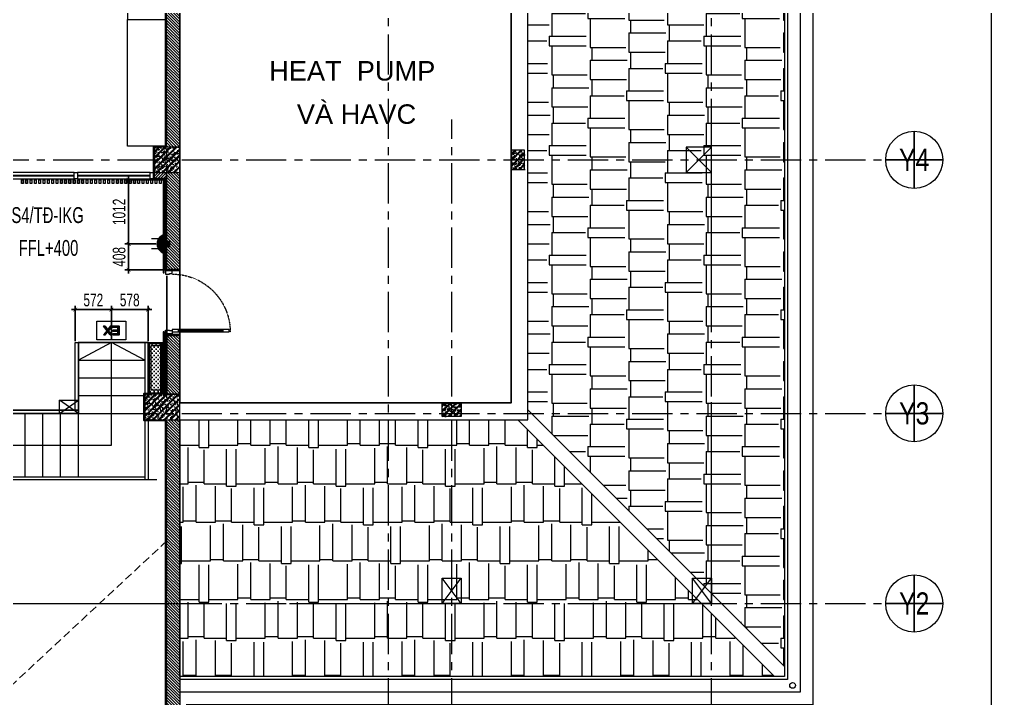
# Model space of a CAD drawing. Header units: millimetres. Extents: x -343543 to 400519, y -115663 to 104219.
# Drawn here: x -309489 to -294143, y -48500 to -37785 of the extents above; entities that cross this region are included whole.
import ezdxf
from ezdxf.enums import TextEntityAlignment as Align
from ezdxf.xclip import XClip

# ---------------------------------------------------------------- set-up
doc = ezdxf.new("R2010")
doc.units = ezdxf.units.MM
doc.header["$XCLIPFRAME"] = 0
for name, pattern in [('XREF MAT BANG TUONG XAY$0$01.Xref _MB T2-Mai$0$$0$HIDDEN', [9.525, 6.35, -3.175]), ('XREF MAT BANG TUONG XAY$0$01.Xref _MB T2-Mai$0$HIDDEN', [9.525, 6.35, -3.175]), ('XREF MAT BANG TUONG XAY$0$CENTER', [50.8, 31.75, -6.35, 6.35, -6.35])]:
    doc.linetypes.add(name, pattern=pattern)
doc.layers.get('0').update_dxf_attribs({"color": 231, "lineweight": 0})
doc.layers.get('DefPoints').update_dxf_attribs({"color": 191})
for name, color, linetype, lineweight in [('1-INNO-E-Socket', 4, 'Continuous', 5), ('A-PATT', 252, 'Continuous', 9), ('A-SYMBOLS', 10, 'Continuous', 13), ('E - EQ', 10, 'Continuous', 25), ('E-EX', 3, 'Continuous', 25), ('RSA -DIM', 231, 'Continuous', 0), ('SME-E-POW-NOTE', 134, 'Continuous', 18), ('XREF MAT BANG TUONG XAY$0$$0$A-FINE', 8, 'Continuous', 25), ('XREF MAT BANG TUONG XAY$0$00.xref_IKIGAI_Truc$0$A-SYMBOLS', 8, 'Continuous', 13), ('XREF MAT BANG TUONG XAY$0$01.Xref _MB T1$0$A-WALL-INT', 8, 'Continuous', 9), ('XREF MAT BANG TUONG XAY$0$01.Xref _MB T2-Mai$0$$0$A-DOOR', 8, 'Continuous', 9), ('XREF MAT BANG TUONG XAY$0$01.Xref _MB T2-Mai$0$$0$A-FNSH', 8, 'Continuous', 9), ('XREF MAT BANG TUONG XAY$0$01.Xref _MB T2-Mai$0$$0$A-FURN', 8, 'Continuous', 5), ('XREF MAT BANG TUONG XAY$0$01.Xref _MB T2-Mai$0$$0$A-HIDD', 8, 'XREF MAT BANG TUONG XAY$0$01.Xref _MB T2-Mai$0$$0$HIDDEN', 9), ('XREF MAT BANG TUONG XAY$0$01.Xref _MB T2-Mai$0$$0$A-HIDD-LO', 8, 'XREF MAT BANG TUONG XAY$0$01.Xref _MB T2-Mai$0$$0$HIDDEN', 9), ('XREF MAT BANG TUONG XAY$0$01.Xref _MB T2-Mai$0$$0$A-PATT', 8, 'Continuous', 9), ('XREF MAT BANG TUONG XAY$0$01.Xref _MB T2-Mai$0$$0$A-TEXT', 8, 'Continuous', 25), ('XREF MAT BANG TUONG XAY$0$01.Xref _MB T2-Mai$0$A-FURN', 8, 'Continuous', 5), ('XREF MAT BANG TUONG XAY$0$01.Xref _MB T2-Mai$0$A-HIDD', 8, 'XREF MAT BANG TUONG XAY$0$01.Xref _MB T2-Mai$0$HIDDEN', 9), ('XREF MAT BANG TUONG XAY$0$01.Xref _MB T2-Mai$0$A-PATT', 8, 'Continuous', 9), ('XREF MAT BANG TUONG XAY$0$01.Xref _MB T2-Mai$0$A-SYMBOLS', 8, 'Continuous', 13), ('XREF MAT BANG TUONG XAY$0$01.Xref _MB T2-Mai$0$A-TEXT', 8, 'Continuous', 25), ('XREF MAT BANG TUONG XAY$0$A-FINE', 8, 'Continuous', 25), ('XREF MAT BANG TUONG XAY$0$A-GRID', 8, 'XREF MAT BANG TUONG XAY$0$CENTER', 15), ('XREF MAT BANG TUONG XAY$0$A-WALL-INT', 8, 'Continuous', 9), ('XREF MAT BANG TUONG XAY$0$xref_IKIGAI_Cot$0$A-FNSH', 8, 'Continuous', 9), ('XREF MAT BANG TUONG XAY$0$xref_IKIGAI_Cot$0$A-PATT', 8, 'Continuous', 5)]:
    doc.layers.add(name, color=color, linetype=linetype, lineweight=lineweight)
for name, color, linetype in [('Gen Điện', 6, 'Continuous'), ('XREF MAT BANG TUONG XAY$0$A-FNSH', 8, 'Continuous'), ('XREF MAT BANG TUONG XAY$0$A-FURN', 8, 'Continuous'), ('XREF MAT BANG TUONG XAY$0$A-PATT', 8, 'Continuous'), ('đế âm', 1, 'Continuous')]:
    doc.layers.add(name, color=color, linetype=linetype)
doc.styles.add('SM-DIMTEXT', font='SME.shx', dxfattribs={"width": 0.7})
doc.styles.add('SME-TEXT', font='sme.shx', dxfattribs={"width": 0.7})
doc.styles.add('XREF MAT BANG TUONG XAY$0$00.xref_IKIGAI_Truc$0$VTK_Arial_3.5 mm', font='arial.ttf', dxfattribs={"width": 0.8, "height": 3.5})
doc.styles.add('XREF MAT BANG TUONG XAY$0$01.Xref _MB T2-Mai$0$$0$spa-base plan$0$P-AV-P00-10$1$Standard', font='arial.ttf')
doc.dimstyles.new('SDIM-100', dxfattribs={"dimscale": 100, "dimtxt": 2, "dimasz": 0.6, "dimexe": 0.6, "dimexo": 0.2, "dimgap": 0.5, "dimtad": 1, "dimdec": 0, "dimzin": 12, "dimtxsty": 'SM-DIMTEXT', "dimblk": 'ARCHTICK', "dimblk1": 'ARCHTICK', "dimblk2": 'ARCHTICK', "dimcen": 0.12, "dimdle": 0.6, "dimclrd": 7, "dimclre": 8, "dimadec": 0, "dimazin": 3, "dimtfac": 2, "dimtix": 1, "dimtmove": 1, "dimatfit": 3, "dimfxl": 1, "dimtzin": 0, "dimarcsym": 1})

# ---------------------------------------------------------------- blocks, each defined once
blk = doc.blocks.new('*U131')
at = {"color": 8}
blk.add_circle((0, 0), 4.5, dxfattribs=at)
at = {"layer": 'DefPoints', "color": 8}
for p, q in [((0, 4.5), (0, -4.5)), ((-4.5, 0), (4.5, 0))]:
    blk.add_line(p, q, dxfattribs=at)
at = {"color": 8, "style": 'XREF MAT BANG TUONG XAY$0$00.xref_IKIGAI_Truc$0$VTK_Arial_3.5 mm', "width": 0.8}
blk.add_attdef('X12', text='', height=3.5, dxfattribs=at).set_placement((0, 0), align=Align.MIDDLE_CENTER)
blk = doc.blocks.new('XREF MAT BANG TUONG XAY$0$xref_IKIGAI_Cot')
at = {"layer": 'XREF MAT BANG TUONG XAY$0$xref_IKIGAI_Cot$0$A-PATT'}
h = blk.add_hatch(dxfattribs=at)
h.set_pattern_fill('BT-01', color=8, scale=15, angle=180, pattern_type=2)
h.set_pattern_definition([(230, (31425, -39980), (-107.59, 9.413), [11.25, -123.75]), (175, (31425, -39980), (20.813, -112.83), [9, -99]), (280.45, (31416.04, -39979.22), (-86.776, -103.416), [9.56, -105.17]), (226.184, (31425, -40010), (-160.086, 24.83), [16.875, -185.625]), (276.636, (31411.66, -40007.93), (-140.2, -146.12), [14.34, -157.757]), (171.184, (31425, -40010), (-140.2, -146.12), [13.5, -148.5]), (201, (31410, -40002.5), (-89.536, 60.393), [11.25, -123.75]), (146, (31410, -40002.5), (-36.497, -108.773), [9, -99]), (251.45, (31402.54, -39997.47), (-126.033, -48.38), [9.56, -105.17]), (217.5, (31425, -39980), (-1.824, -49.934), [0, -97.8, 0, -100.5, 0, -99.375]), (187.5, (31425, -39980), (-39.46, -59.162), [0, -57.3, 0, -95.55, 0, -37.875]), (147.5, (31458.45, -39980), (-80.0734, 3.383), [0, -37.5, 0, -117, 0, -155.25]), (137.5, (31473.45, -39980), (-87.478, -15.016), [0, -48.75, 0, -77.7, 0, -110.25]), (225, (31425, -39980), (45.078, -45.078), []), (225, (31425, -39998.375), (45.078, -45.078), [])])
h.paths.add_polyline_path([(31605, -39800), (31205, -39800), (31205, -40200), (31605, -40200)])
h = blk.add_hatch(dxfattribs=at)
h.set_pattern_fill('BT-01', color=8, scale=15, angle=-179.99986, pattern_type=2)
h.set_pattern_definition([(230, (37060, -39930), (-107.59, 9.413), [11.25, -123.75]), (175, (37060, -39930), (20.813, -112.83), [9, -99]), (280.45, (37051.04, -39929.22), (-86.776, -103.416), [9.56, -105.17]), (226.184, (37060, -39960), (-160.086, 24.83), [16.875, -185.625]), (276.636, (37046.66, -39957.93), (-140.2, -146.12), [14.34, -157.757]), (171.184, (37060, -39960), (-140.2, -146.12), [13.5, -148.5]), (201, (37045, -39952.5), (-89.536, 60.393), [11.25, -123.75]), (146, (37045, -39952.5), (-36.497, -108.773), [9, -99]), (251.45, (37037.54, -39947.47), (-126.033, -48.38), [9.56, -105.17]), (217.5, (37060, -39930), (-1.824, -49.934), [0, -97.8, 0, -100.5, 0, -99.375]), (187.5, (37060, -39930), (-39.46, -59.162), [0, -57.3, 0, -95.55, 0, -37.875]), (147.5, (37093.45, -39930), (-80.0734, 3.383), [0, -37.5, 0, -117, 0, -155.25]), (137.5, (37108.45, -39930), (-87.478, -15.016), [0, -48.75, 0, -77.7, 0, -110.25]), (225, (37060, -39930), (45.078, -45.078), []), (225, (37060, -39948.374), (45.078, -45.078), [])])
h.paths.add_polyline_path([(37050, -39850), (36840, -39850), (36840, -40150), (37050, -40150)])
h = blk.add_hatch(dxfattribs=at)
h.set_pattern_fill('BT-01', color=8, scale=15, angle=180, pattern_type=2)
h.set_pattern_definition([(230, (31275, -43880), (-107.59, 9.413), [11.25, -123.75]), (175, (31275, -43880), (20.813, -112.83), [9, -99]), (280.45, (31266.04, -43879.22), (-86.776, -103.416), [9.56, -105.171]), (226.184, (31275, -43910), (-160.086, 24.83), [16.875, -185.625]), (276.636, (31261.66, -43907.93), (-140.2, -146.12), [14.34, -157.757]), (171.184, (31275, -43910), (-140.2, -146.12), [13.5, -148.5]), (201, (31260, -43902.5), (-89.536, 60.393), [11.25, -123.75]), (146, (31260, -43902.5), (-36.497, -108.773), [9, -99]), (251.45, (31252.54, -43897.47), (-126.033, -48.38), [9.56, -105.171]), (217.5, (31275, -43880), (-1.824, -49.934), [0, -97.8, 0, -100.5, 0, -99.375]), (187.5, (31275, -43880), (-39.4604, -59.162), [0, -57.3, 0, -95.55, 0, -37.875]), (147.5, (31308.45, -43880), (-80.0734, 3.3832), [0, -37.5, 0, -117, 0, -155.25]), (137.5, (31323.45, -43880), (-87.478, -15.016), [0, -48.75, 0, -77.7, 0, -110.25]), (225, (31275, -43880), (45.078, -45.078), []), (225, (31275, -43898.375), (45.078, -45.078), [])])
h.paths.add_polyline_path([(31605, -43700), (31055, -43700), (31055, -44100), (31605, -44100)])
h = blk.add_hatch(dxfattribs=at)
h.set_pattern_fill('BT-01', color=8, scale=15, pattern_type=2)
h.set_pattern_definition([(50, (80, -10), (107.58903, -9.41282), [11.25, -123.75]), (355, (80, -10), (-20.8127, 112.82882), [9, -99]), (100.4514, (88.97, -10.78), (86.7764, 103.41593), [9.56103, -105.17132]), (46.1842, (80, 20), (160.08616, -24.82785), [16.875, -185.625]), (96.6356, (93.34, 17.93), (140.1994, 146.1177), [14.34154, -157.75695]), (351.1842, (80, 20), (140.1993, 146.1178), [13.5, -148.5]), (21, (95, 12.5), (89.53606, -60.39283), [11.25, -123.75]), (326, (95, 12.5), (36.4973, 108.7725), [9, -99]), (71.4514, (102.46, 7.47), (126.0334, 48.37957), [9.56103, -105.17132]), (37.5, (80, -10), (1.823978, 49.934078), [0, -97.8, 0, -100.5, 0, -99.375]), (7.5, (80, -10), (39.46043, 59.161757), [0, -57.3, 0, -95.55, 0, -37.875]), (327.5, (46.55, -10), (80.073365, -3.38323), [0, -37.5, 0, -117, 0, -155.25]), (317.5, (31.55, -10), (87.477925, 15.01575), [0, -48.75, 0, -77.7, 0, -110.25]), (45, (80, -10), (-45.07806, 45.07806), []), (45, (80, 8.375), (-45.07806, 45.07806), [])])
h.paths.add_polyline_path([(36050, -44050), (35750, -44050), (35750, -43840), (36050, -43840)])
at = {"layer": 'XREF MAT BANG TUONG XAY$0$A-GRID', "color": 8, "ltscale": 20}
for points in [[(31400, -53920.7), (31400, -27075.6)], [(34900, -53895), (34900, -27075.6)], [(40000, -53895), (40000, -27075.6)], [(35900, -53895), (35900, -39364.6)], [(-2907.5, -40000), (42750, -40000)], [(-2907.5, -44000), (42750, -44000)], [(-2907.5, -47000), (42750, -47000)]]:
    blk.add_lwpolyline(points, dxfattribs=at)
at = {"layer": 'XREF MAT BANG TUONG XAY$0$xref_IKIGAI_Cot$0$A-FNSH', "color": 8}
for p, q in [((40000, -39800), (39600, -40200)), ((39600, -39800), (40000, -40200)), ((30005, -44000), (29705, -43790)), ((29705, -44000), (30005, -43790)), ((36050, -47000), (35750, -46600)), ((35750, -47000), (36050, -46600)), ((40000, -47000), (39700, -46600)), ((39700, -47000), (40000, -46600))]:
    blk.add_line(p, q, dxfattribs=at)
for points in [[(31605, -39800), (31205, -39800), (31205, -40200), (31605, -40200)], [(37050, -39850), (36840, -39850), (36840, -40150), (37050, -40150)], [(40000, -39800), (39600, -39800), (39600, -40200), (40000, -40200)], [(30005, -44000), (29705, -44000), (29705, -43790), (30005, -43790)], [(36050, -44050), (35750, -44050), (35750, -43840), (36050, -43840)], [(36050, -47000), (35750, -47000), (35750, -46600), (36050, -46600)], [(40000, -47000), (39700, -47000), (39700, -46600), (40000, -46600)]]:
    blk.add_lwpolyline(points, close=True, dxfattribs=at)
at = {"layer": 'XREF MAT BANG TUONG XAY$0$xref_IKIGAI_Cot$0$A-FNSH', "color": 8, "elevation": 0}
blk.add_lwpolyline([(31605, -43700), (31055, -43700), (31055, -44100), (31605, -44100)], close=True, dxfattribs=at)
at = {"layer": 'XREF MAT BANG TUONG XAY$0$00.xref_IKIGAI_Truc$0$A-SYMBOLS', "color": 8}
ref = blk.add_blockref('*U131', (43200, -40000), dxfattribs=dict(at, xscale=100, yscale=100, zscale=100))
ref.add_attrib('X12', 'Y4', dxfattribs={"layer": '0', "height": 350, "style": 'XREF MAT BANG TUONG XAY$0$00.xref_IKIGAI_Truc$0$VTK_Arial_3.5 mm', "width": 0.8}).set_placement((43200, -40000), align=Align.MIDDLE_CENTER)
ref = blk.add_blockref('*U131', (43200, -44000), dxfattribs=dict(at, xscale=100, yscale=100, zscale=100))
ref.add_attrib('X12', 'Y3', dxfattribs={"layer": '0', "height": 350, "style": 'XREF MAT BANG TUONG XAY$0$00.xref_IKIGAI_Truc$0$VTK_Arial_3.5 mm', "width": 0.8}).set_placement((43200, -44000), align=Align.MIDDLE_CENTER)
ref = blk.add_blockref('*U131', (43200, -47000), dxfattribs=dict(at, xscale=100, yscale=100, zscale=100))
ref.add_attrib('X12', 'Y2', dxfattribs={"layer": '0', "height": 350, "style": 'XREF MAT BANG TUONG XAY$0$00.xref_IKIGAI_Truc$0$VTK_Arial_3.5 mm', "width": 0.8}).set_placement((43200, -47000), align=Align.MIDDLE_CENTER)
blk = doc.blocks.new('XREF MAT BANG TUONG XAY$0$01.Xref _MB T2-Mai$0$thang bo T2')
at = {"layer": 'XREF MAT BANG TUONG XAY$0$01.Xref _MB T2-Mai$0$A-PATT'}
h = blk.add_hatch(color=8, dxfattribs=at)
h.dxf.hatch_style = 1
edge = h.paths.add_edge_path()
edge.add_arc((5250, -400), 50, 0, 360)
at = {"layer": 'XREF MAT BANG TUONG XAY$0$01.Xref _MB T2-Mai$0$A-FURN', "color": 8}
for p, q in [((1050, 1220), (-50, 1220)), ((-50, 1220), (-50, 400)), ((0, 1220), (0, -950)), ((1050, 1220), (1050, 100)), ((1050, 940), (0, 940)), ((1050, 660), (0, 660)), ((1050, 380), (0, 380)), ((-50, 0), (-50, -950)), ((1050, 100), (0, 100))]:
    blk.add_line(p, q, dxfattribs=at)
at = {"layer": 'XREF MAT BANG TUONG XAY$0$01.Xref _MB T2-Mai$0$A-FURN', "color": 8, "elevation": 0}
for points in [[(1050, -900), (1050, 100)], [(5250, -900), (5250, 100), (1050, 100)], [(1330, -900), (1330, 100)], [(1610, -900), (1610, 100)], [(1890, -900), (1890, 100)], [(2170, -900), (2170, 100)], [(3010, -900), (3010, 100)], [(3290, -900), (3290, 100)], [(3570, -900), (3570, 100)], [(3850, -900), (3850, 100)], [(4130, -900), (4130, 100)], [(4410, -900), (4410, 100)], [(4690, -900), (4690, 100)], [(4970, -900), (4970, 100)], [(-190, -950), (5475, -950), (5475, -900), (0, -900)]]:
    blk.add_lwpolyline(points, dxfattribs=at)
at = {"layer": 'XREF MAT BANG TUONG XAY$0$01.Xref _MB T2-Mai$0$A-PATT', "color": 8, "ltscale": 500}
blk.add_circle((5250, -400), 50, dxfattribs=at)
at = {"layer": 'XREF MAT BANG TUONG XAY$0$01.Xref _MB T2-Mai$0$A-SYMBOLS', "color": 8, "ltscale": 500, "elevation": 0}
for points in [[(0, 940), (525, 1220), (1050, 940)], [(5250, -400), (525, -400), (525, 1220)]]:
    blk.add_lwpolyline(points, dxfattribs=at)
blk = doc.blocks.new('*U159')
at = {"color": 8}
blk.add_line((-70, -100), (-70, -800), dxfattribs=at)
for points in [[(-1020, 105), (-960, 105), (-960, 40), (-970, 40), (-970, 0), (-1020, 0)], [(-50, 0), (-50, -900), (-90, -900), (-90, 0)], [(-20, 105), (-80, 105), (-80, 40), (-70, 40), (-70, 0), (-20, 0)], [(-50, -100), (-90, -100), (-90, -800), (-50, -800)]]:
    blk.add_lwpolyline(points, close=True, dxfattribs=at)
at = {"layer": 'XREF MAT BANG TUONG XAY$0$01.Xref _MB T2-Mai$0$$0$A-FNSH', "color": 8}
for points in [[(-1020, 105), (-1040, 105), (-1040, 0), (-1020, 0)], [(-20, 105), (0, 105), (0, 0), (-20, 0)]]:
    blk.add_lwpolyline(points, close=True, dxfattribs=at)
at = {"layer": 'XREF MAT BANG TUONG XAY$0$01.Xref _MB T2-Mai$0$$0$A-HIDD-LO', "color": 8, "ltscale": 0.3}
blk.add_arc((-45, 0), 917, 180, 270, dxfattribs=at)
blk = doc.blocks.new('XREF MAT BANG TUONG XAY$0$nnrgnbnnrg')
at = {"layer": 'XREF MAT BANG TUONG XAY$0$01.Xref _MB T2-Mai$0$$0$A-DOOR', "color": 8}
for points in [[(-781, -163), (-215, 403), (-208, 396), (-774, -170)], [(809, -163), (243, 403), (236, 396), (802, -170)], [(-5636, -190), (-5586, -190), (-5586, -90), (-5636, -90)], [(-5586, -90), (-4436, -90), (-4436, -190), (-5586, -190)], [(-5586, -135), (-4436, -135), (-4436, -145), (-5586, -145)], [(-4436, -190), (-4386, -190), (-4386, -90), (-4436, -90)], [(-4386, -90), (-3236, -90), (-3236, -190), (-4386, -190)], [(-4386, -135), (-3236, -135), (-3236, -145), (-4386, -145)], [(-3236, -190), (-3186, -190), (-3186, -90), (-3236, -90)], [(-3186, -90), (-2036, -90), (-2036, -190), (-3186, -190)], [(-3186, -135), (-2036, -135), (-2036, -145), (-3186, -145)], [(-2036, -190), (-1986, -190), (-1986, -90), (-2036, -90)], [(-1986, -90), (-836, -90), (-836, -190), (-1986, -190)], [(-1986, -135), (-836, -135), (-836, -145), (-1986, -145)], [(-836, -190), (-786, -190), (-786, -90), (-836, -90)], [(-781, -127), (-215, -693), (-208, -686), (-774, -120)], [(809, -127), (243, -693), (236, -686), (802, -120)], [(814, -190), (864, -190), (864, -90), (814, -90)], [(864, -90), (1584, -90), (1584, -190), (864, -190)], [(864, -135), (1584, -135), (1584, -145), (864, -145)], [(1584, -190), (1634, -190), (1634, -90), (1584, -90)]]:
    blk.add_lwpolyline(points, close=True, dxfattribs=at)
at = {"layer": 'XREF MAT BANG TUONG XAY$0$A-FURN', "color": 8}
for points in [[(-776, -120), (-635, -120), (-635, -170), (-776, -170)], [(804, -120), (664, -120), (664, -170), (804, -170)]]:
    blk.add_lwpolyline(points, close=True, dxfattribs=at)
blk.add_circle((-756, -145), 10, dxfattribs=at)
for centre, start, end in [((-786, -150), 0.3581, 44.092), ((814, -150), 135.908, 179.6419), ((-786, -140), 315.908, 359.6419), ((814, -140), 180.3581, 224.092)]:
    blk.add_arc(centre, 800, start, end, dxfattribs=at)
blk = doc.blocks.new('XREF MAT BANG TUONG XAY$0$nnnbvnfg')
at = {"layer": 'XREF MAT BANG TUONG XAY$0$01.Xref _MB T1$0$A-WALL-INT', "color": 8}
for points in [[(-14, -30), (14, -30), (14, 30), (-14, 30)], [(-12, -28), (12, -28), (12, 28), (-12, 28)]]:
    blk.add_lwpolyline(points, close=True, dxfattribs=at)
blk = doc.blocks.new('XREF MAT BANG TUONG XAY$0$nnnngf')
at = {"layer": 'XREF MAT BANG TUONG XAY$0$01.Xref _MB T1$0$A-WALL-INT', "color": 8}
for points in [[(-73, 1420), (-91, 1420), (-91, -50), (-73, -50)], [(-73, -980), (-91, -980), (-91, -1965), (-73, -1965)]]:
    blk.add_lwpolyline(points, close=True, dxfattribs=at)
blk = doc.blocks.new('*U251')
at = {"layer": 'XREF MAT BANG TUONG XAY$0$A-PATT'}
h = blk.add_hatch(dxfattribs=at)
h.set_pattern_fill('ANSI31', color=8, scale=10)
h.set_pattern_definition([(45, (36976.79, -11293.564), (-22.45064, 22.45064), [])])
h.paths.add_polyline_path([(-39, 48), (1491, 48), (1491, -162), (-39, -162)])
at = {"layer": 'XREF MAT BANG TUONG XAY$0$A-WALL-INT', "color": 8}
blk.add_lwpolyline([(-39, 48), (1491, 48), (1491, -162), (-39, -162)], close=True, dxfattribs=at)
blk = doc.blocks.new('*U252')
at = {"layer": 'XREF MAT BANG TUONG XAY$0$A-PATT'}
h = blk.add_hatch(dxfattribs=at)
h.set_pattern_fill('ANSI31', color=8, scale=10)
h.set_pattern_definition([(45, (39546.79, -11293.564), (-22.45064, 22.45064), [])])
h.paths.add_polyline_path([(-39, 48), (4061, 48), (4061, -162), (-39, -162)])
at = {"layer": 'XREF MAT BANG TUONG XAY$0$A-WALL-INT', "color": 8}
blk.add_lwpolyline([(-39, 48), (4061, 48), (4061, -162), (-39, -162)], close=True, dxfattribs=at)
blk = doc.blocks.new('*U256')
at = {"layer": 'XREF MAT BANG TUONG XAY$0$A-PATT'}
h = blk.add_hatch(dxfattribs=at)
h.set_pattern_fill('ANSI31', color=8, scale=10)
h.set_pattern_definition([(45, (36376.79, -11293.564), (-22.45064, 22.45064), [])])
h.paths.add_polyline_path([(-39, 48), (891, 48), (891, -162), (-39, -162)])
at = {"layer": 'XREF MAT BANG TUONG XAY$0$A-WALL-INT', "color": 8}
blk.add_lwpolyline([(-39, 48), (891, 48), (891, -162), (-39, -162)], close=True, dxfattribs=at)
blk = doc.blocks.new('*U257')
at = {"layer": 'XREF MAT BANG TUONG XAY$0$A-PATT'}
h = blk.add_hatch(dxfattribs=at)
h.set_pattern_fill('ANSI31', color=8, scale=10)
h.set_pattern_definition([(45, (40046.79, -11293.564), (-22.45064, 22.45064), [])])
h.paths.add_polyline_path([(-39, 48), (4561, 48), (4561, -162), (-39, -162)])
at = {"layer": 'XREF MAT BANG TUONG XAY$0$A-WALL-INT', "color": 8}
blk.add_lwpolyline([(-39, 48), (4561, 48), (4561, -162), (-39, -162)], close=True, dxfattribs=at)
blk = doc.blocks.new('*U260')
at = {"layer": 'XREF MAT BANG TUONG XAY$0$A-PATT'}
h = blk.add_hatch(dxfattribs=at)
h.set_pattern_fill('ANSI31', color=8, scale=10)
h.set_pattern_definition([(45, (35636.77, -11178.564), (-22.45064, 22.45064), [])])
h.paths.add_polyline_path([(-39, 48), (151, 48), (151, -48), (-39, -48)])
at = {"layer": 'XREF MAT BANG TUONG XAY$0$A-WALL-INT', "color": 8}
blk.add_lwpolyline([(-39, 48), (151, 48), (151, -48), (-39, -48)], close=True, dxfattribs=at)
blk = doc.blocks.new('XREF MAT BANG TUONG XAY$0$NNNN')
at = {"layer": 'XREF MAT BANG TUONG XAY$0$A-FURN', "color": 8, "xscale": -1}
for name, p, rotation in [('*U252', (162, 7596), 270), ('*U251', (162, 5666), 270), ('*U260', (249, 7110), 180), ('*U256', (162, 3696), 270), ('*U257', (162, -1304), 270)]:
    blk.add_blockref(name, p, dxfattribs=dict(at, rotation=rotation))
blk = doc.blocks.new('XREF MAT BANG NOI THAT')
at = {"color": 8}
for points in [[(30780, -37785), (31380, -37785), (31380, -32825), (30780, -32825)], [(31380, -39785), (30780, -39785), (30780, -37785), (31380, -37785)]]:
    blk.add_lwpolyline(points, close=True, dxfattribs=at)
blk = doc.blocks.new('01.Xref _MB T1')
at = {"layer": 'XREF MAT BANG TUONG XAY$0$01.Xref _MB T2-Mai$0$$0$A-PATT'}
h = blk.add_hatch(dxfattribs=at)
h.set_pattern_fill('AR-RSHKE', color=8, scale=2, angle=270)
h.set_pattern_definition([(270, (-73097.26, 1e-05), (609.6, -1295.4), [304.8, -254, 355.6, -152.4, 457.2, -203.2]), (270, (-73071.86, -304.8), (609.6, -1295.4), [254, -965.2, 203.2, -304.8]), (270, (-73135.36, -914.4), (609.6, -1295.4), [152.4, -1574.8]), (0, (-73097.26, 1e-05), (609.6, 431.8), [584.2, -1854.2]), (0, (-73097.26, -304.8), (609.6, 431.8), [571.5, -1866.9]), (0, (-73097.26, -558.8), (609.6, 431.8), [533.4, -1905]), (0, (-73135.36, -914.4), (609.6, 431.8), [584.2, -1854.2]), (0, (-73135.36, -1066.8), (609.6, 431.8), [584.2, -1854.2]), (0, (-73097.26, -1524), (609.6, 431.8), [558.8, -1879.6])])
h.paths.add_polyline_path([(37100.01098, -33655.55967), (41150.01064, -29605.56421), (41150.01064, -47994.42952), (37100.01098, -43944.43406)])
h = blk.add_hatch(dxfattribs=at)
h.set_pattern_fill('AR-RSHKE', color=8, scale=2)
h.set_pattern_definition([(0, (-73097.26, 1e-05), (1295.4, 609.6), [304.8, -254, 355.6, -152.4, 457.2, -203.2]), (0, (-72792.46, 25.4), (1295.4, 609.6), [254, -965.2, 203.2, -304.8]), (0, (-72182.86, -38.1), (1295.4, 609.6), [152.4, -1574.8]), (90, (-73097.26, 1e-05), (-431.8, 609.6), [584.2, -1854.2]), (90, (-72792.46, 1e-05), (-431.8, 609.6), [571.5, -1866.9]), (90, (-72538.46, 1e-05), (-431.8, 609.6), [533.4, -1905]), (90, (-72182.86, -38.1), (-431.8, 609.6), [584.2, -1854.2]), (90, (-72030.46, -38.1), (-431.8, 609.6), [584.2, -1854.2]), (90, (-71573.26, 1e-05), (-431.8, 609.6), [558.8, -1879.6])])
h.paths.add_polyline_path([(31605, -44100), (36944.44959, -44099.99966), (40994.44721, -48149.99307), (31704.99014, -48149.99992), (31704.99014, -48149.99996), (31604.99014, -48149.99996)])
at = {"layer": 'XREF MAT BANG TUONG XAY$0$A-FURN'}
h = blk.add_hatch(dxfattribs=at)
h.set_pattern_fill('CROSS', color=8, scale=5)
h.paths.add_polyline_path([(31124.99023, -42900.00002), (31301.97179, -42900.00007), (31301.97179, -43680.00012), (31124.99023, -43680.00007)])
at = {"color": 8}
for p, q in [((31604.992, -42770.00015), (31604.99085, -41730.00014)), ((31604.98318, -43579.99994), (31604.98387, -42539.99994))]:
    blk.add_line(p, q, dxfattribs=at)
blk.add_lwpolyline([(-4979.15314, -63156.18578), (44420.84686, -63156.18578), (44420.84686, -23156.18578), (-4979.15314, -23156.18578)], close=True, dxfattribs=at)
at = {"layer": 'XREF MAT BANG TUONG XAY$0$$0$A-FINE', "color": 8, "elevation": 0}
blk.add_lwpolyline([(23943.99202, -43990.36564), (30004.99214, -44000.00001), (30004.99252, -42880.00008), (31104.99054, -42880.00008), (31104.99214, -43685.00003)], dxfattribs=at)
at = {"layer": 'XREF MAT BANG TUONG XAY$0$01.Xref _MB T2-Mai$0$$0$A-FNSH', "color": 8}
for p, q in [((37100.01098, -43944.43406), (41150.01064, -47994.42952)), ((36944.44746, -44099.99753), (40994.44721, -48149.99307))]:
    blk.add_line(p, q, dxfattribs=at)
for points in [[(30949.99269, -30582.99962), (30949.9938, -28999.99471), (41599.9935, -29000.00101), (41599.9935, -48599.99995), (31704.97254, -48599.99992)], [(31149.99269, -30582.99976), (31149.99366, -29199.99483), (41399.9935, -29200.00089), (41399.9935, -48399.99995), (31604.97448, -48399.99992)], [(31350.00982, -30582.9999), (31350.01066, -29399.99495), (41200.01064, -29400.00077), (41200.01063, -48199.99995), (31604.99206, -48199.99992)], [(31400.00982, -30582.99993), (31400.01063, -29449.99497), (41150.01064, -29450.00074), (41150.01063, -48149.99995), (31704.98925, -48149.99308)], [(31604.98415, -44099.99766), (37100.00313, -44099.99753), (37100.01098, -33499.9962), (31490.01171, -33499.9962)], [(31604.98415, -43834.99766), (36835.00313, -43834.99753), (36835.01098, -33764.9962), (31490.01171, -33764.9962)]]:
    blk.add_lwpolyline(points, dxfattribs=at)
blk.add_lwpolyline([(37100.01098, -33655.55967), (41150.01064, -29605.56421), (41150.01064, -47994.42952), (37100.01098, -43944.43406)], close=True, dxfattribs=at)
at = {"layer": 'XREF MAT BANG TUONG XAY$0$01.Xref _MB T2-Mai$0$$0$A-FNSH', "color": 8, "elevation": 0}
blk.add_lwpolyline([(31605, -44100), (36944.44959, -44099.99966), (40994.44721, -48149.99307), (31704.99014, -48149.99992), (31704.99014, -48149.99996), (31604.99014, -48149.99996)], close=True, dxfattribs=at)
at = {"layer": 'XREF MAT BANG TUONG XAY$0$01.Xref _MB T2-Mai$0$$0$A-FURN', "color": 8}
blk.add_lwpolyline([(30004.99214, -43950.00055), (29954.99213, -43950.00055), (29954.99213, -42880.00008), (30004.99214, -42880.00008)], close=True, dxfattribs=at)
at = {"layer": 'XREF MAT BANG TUONG XAY$0$01.Xref _MB T2-Mai$0$$0$A-HIDD', "color": 8, "ltscale": 20}
blk.add_lwpolyline([(8633.32078, -49999.99995), (28100.18118, -49083.66006), (31366.67167, -46045.00084)], dxfattribs=at)
at = {"layer": 'XREF MAT BANG TUONG XAY$0$01.Xref _MB T2-Mai$0$$0$A-TEXT', "color": 8}
blk.add_line((31400.2467, -43681.45863), (31400.2467, -41831.45871), dxfattribs=at)
at = {"layer": 'XREF MAT BANG TUONG XAY$0$01.Xref _MB T2-Mai$0$A-FURN', "color": 8, "elevation": 0}
for points in [[(31104.99023, -42880.00001), (31321.97179, -42880.00008), (31321.97179, -43700.00013), (31104.99023, -43700.00007)], [(31104.99054, -42880.00008), (31379.9718, -42880.00008), (31379.9718, -43685.00008), (31104.99055, -43685.00008)], [(31124.99023, -42900.00002), (31301.97179, -42900.00007), (31301.97179, -43680.00012), (31124.99023, -43680.00007)], [(31154.99054, -42930.00008), (31329.9718, -42930.00008), (31329.9718, -43635.00008), (31154.99055, -43635.00008)]]:
    blk.add_lwpolyline(points, close=True, dxfattribs=at)
at = {"layer": 'XREF MAT BANG TUONG XAY$0$01.Xref _MB T2-Mai$0$A-HIDD', "color": 8, "ltscale": 500}
blk.add_lwpolyline([(0.00011, -47000.00005), (39999.99073, -47000.00005), (39999.99073, -30600.00246), (0.00011, -30600.00246)], close=True, dxfattribs=at)
at = {"layer": 'XREF MAT BANG TUONG XAY$0$01.Xref _MB T2-Mai$0$A-SYMBOLS', "color": 8}
blk.add_circle((41280.01064, -48292.75038), 45, dxfattribs=at)
at = {"layer": 'XREF MAT BANG TUONG XAY$0$A-FINE', "color": 8}
blk.add_lwpolyline([(36835.01095, -33793.63705), (31604.99214, -33793.63705), (31604.98423, -43834.99759), (36835.00304, -43834.99759)], close=True, dxfattribs=at)
at = {"layer": 'XREF MAT BANG TUONG XAY$0$A-FNSH', "color": 8}
for points in [[(31604.97181, -41745.00014), (31379.9718, -41745.00039), (31379.9718, -40315.00001), (31189.99022, -40315.00001), (31189.99022, -39785.00001), (31379.98019, -39785.00004), (31379.98092, -35715.00001), (31189.99023, -35715.00001), (31189.99023, -35285.00001), (31379.98015, -35285.00001), (31379.96933, -30914.99949), (31289.99246, -30914.99918), (31289.98296, -30824.99967), (25501.66726, -30824.99964), (25501.67699, -30504.99947)], [(31604.96985, -48714.99992), (31379.97256, -48714.9998), (31379.97256, -44115.00001), (31039.99023, -44115.00001), (31039.99023, -43685.00001), (31379.9718, -43685.00012), (31379.9718, -42755.00014), (31604.97296, -42755.00028)]]:
    blk.add_lwpolyline(points, dxfattribs=at)
at = {"layer": 'XREF MAT BANG TUONG XAY$0$A-FURN', "color": 8, "elevation": 0}
blk.add_lwpolyline([(23934.99202, -43950.00055), (30004.99214, -43950.00055), (30004.99214, -44000.00055), (23943.99202, -44000.00055), (23943.99202, -43950.00055)], dxfattribs=at)
at = {"color": 8}
ref = blk.add_blockref('XREF MAT BANG TUONG XAY$0$xref_IKIGAI_Cot', (-0.00927, -0.00001), dxfattribs=at)
XClip(ref).set_block_clipping_path([(-5181.1494167775, -58156.1251844964), (44638.3275875031, -24933.2650512661)])
at = {"layer": 'XREF MAT BANG TUONG XAY$0$01.Xref _MB T2-Mai$0$$0$A-DOOR', "color": 8, "extrusion": (-1.42352e-14, -2.81943e-13, -1), "zscale": -1, "rotation": 270.0000376668472}
blk.add_blockref('*U159', (-31484.97112, -42765.00046, 0), dxfattribs=at)
at = {"layer": 'XREF MAT BANG TUONG XAY$0$01.Xref _MB T2-Mai$0$A-SYMBOLS', "color": 8, "xscale": -1}
blk.add_blockref('XREF MAT BANG TUONG XAY$0$01.Xref _MB T2-Mai$0$thang bo T2', (31054.99214, -44100), dxfattribs=at)
at = {"layer": 'XREF MAT BANG TUONG XAY$0$A-FURN', "color": 8, "xscale": -1}
for name, p in [('XREF MAT BANG TUONG XAY$0$NNNN', (31604.98349, -47357.72853)), ('XREF MAT BANG TUONG XAY$0$nnrgnbnnrg', (25554.16454, -40110.00001)), ('XREF MAT BANG TUONG XAY$0$nnnbvnfg', (29121.9718, -40345.00001)), ('XREF MAT BANG TUONG XAY$0$nnnbvnfg', (29189.9718, -40345.00001)), ('XREF MAT BANG TUONG XAY$0$nnnbvnfg', (29257.9718, -40345.00001)), ('XREF MAT BANG TUONG XAY$0$nnnbvnfg', (29325.9718, -40345.00001)), ('XREF MAT BANG TUONG XAY$0$nnnbvnfg', (29393.9718, -40345.00001)), ('XREF MAT BANG TUONG XAY$0$nnnbvnfg', (29461.9718, -40345.00001)), ('XREF MAT BANG TUONG XAY$0$nnnbvnfg', (29529.9718, -40345.00001)), ('XREF MAT BANG TUONG XAY$0$nnnbvnfg', (29597.9718, -40345.00001)), ('XREF MAT BANG TUONG XAY$0$nnnbvnfg', (29665.9718, -40345.00001)), ('XREF MAT BANG TUONG XAY$0$nnnbvnfg', (29733.9718, -40345.00001)), ('XREF MAT BANG TUONG XAY$0$nnnbvnfg', (29801.9718, -40345.00001)), ('XREF MAT BANG TUONG XAY$0$nnnbvnfg', (29869.9718, -40345.00001)), ('XREF MAT BANG TUONG XAY$0$nnnbvnfg', (29937.9718, -40345.00001)), ('XREF MAT BANG TUONG XAY$0$nnnbvnfg', (30005.9718, -40345.00001)), ('XREF MAT BANG TUONG XAY$0$nnnbvnfg', (30073.9718, -40345.00001)), ('XREF MAT BANG TUONG XAY$0$nnnbvnfg', (30141.9718, -40345.00001)), ('XREF MAT BANG TUONG XAY$0$nnnbvnfg', (30209.9718, -40345.00001)), ('XREF MAT BANG TUONG XAY$0$nnnbvnfg', (30277.9718, -40345.00001)), ('XREF MAT BANG TUONG XAY$0$nnnbvnfg', (30345.9718, -40345.00001)), ('XREF MAT BANG TUONG XAY$0$nnnbvnfg', (30413.9718, -40345.00001)), ('XREF MAT BANG TUONG XAY$0$nnnbvnfg', (30481.9718, -40345.00001)), ('XREF MAT BANG TUONG XAY$0$nnnbvnfg', (30549.9718, -40345.00001)), ('XREF MAT BANG TUONG XAY$0$nnnbvnfg', (30617.9718, -40345.00001)), ('XREF MAT BANG TUONG XAY$0$nnnbvnfg', (30685.9718, -40345.00001)), ('XREF MAT BANG TUONG XAY$0$nnnbvnfg', (30753.9718, -40345.00001)), ('XREF MAT BANG TUONG XAY$0$nnnbvnfg', (30821.9718, -40345.00001)), ('XREF MAT BANG TUONG XAY$0$nnnbvnfg', (30889.9718, -40345.00001)), ('XREF MAT BANG TUONG XAY$0$nnnbvnfg', (30957.9718, -40345.00001)), ('XREF MAT BANG TUONG XAY$0$nnnbvnfg', (31025.9718, -40345.00001)), ('XREF MAT BANG TUONG XAY$0$nnnbvnfg', (31093.9718, -40345.00001)), ('XREF MAT BANG TUONG XAY$0$nnnbvnfg', (31161.9718, -40345.00001)), ('XREF MAT BANG TUONG XAY$0$nnnbvnfg', (31229.9718, -40345.00001)), ('XREF MAT BANG TUONG XAY$0$nnnbvnfg', (31297.9718, -40345.00001))]:
    blk.add_blockref(name, p, dxfattribs=at)
at = {"layer": 'XREF MAT BANG TUONG XAY$0$A-FURN', "color": 8}
blk.add_blockref('XREF MAT BANG TUONG XAY$0$nnnngf', (31432.4718, -41735.00043), dxfattribs=at)
at = {"layer": 'XREF MAT BANG TUONG XAY$0$01.Xref _MB T2-Mai$0$A-TEXT', "color": 8, "style": 'XREF MAT BANG TUONG XAY$0$01.Xref _MB T2-Mai$0$$0$spa-base plan$0$P-AV-P00-10$1$Standard'}
for s, p in [('HEAT  PUMP', (33017.00855, -38749.06806)), ('VÀ HAVC', (33454.06653, -39432.02689))]:
    blk.add_text(s, height=307.2, dxfattribs=at).set_placement(p)
at = {"layer": 'A-PATT', "color": 8}
blk.add_blockref('XREF MAT BANG NOI THAT', (0, 0), dxfattribs=at)
blk = doc.blocks.new('*U28')
at = {"layer": '1-INNO-E-Socket'}
h = blk.add_hatch(dxfattribs=at)
h.set_pattern_fill('ANSI31,O', scale=106.995219)
h.set_pattern_definition([(45, (-641.971, -356.651), (-9.45713, 9.45713), [])])
h.paths.add_polyline_path([(125, 0, 1), (-125, 0)])
for p, q in [((-66, 106), (-66, 195)), ((66, 106), (66, 195)), ((125, 0), (-125, 0)), ((109, 0), (-109, 0))]:
    blk.add_line(p, q, dxfattribs=at)
blk.add_arc((0, 0), 125, 0, 180, dxfattribs=at)
blk = doc.blocks.new('KH VIDIFI NHA XE_dwg_KH VIDIFI NHA XE_dwg_INNO_E_ĐÈN_EXIT THOÁT HIỂM1 - ELC_EmergencyExit-1904534-MẶT BẰNG ĐÈN EXIT_ SỰ CỐ TẦNG HẦM-2156726-DANH MỤC KÝ HIỆU SỬ DỤNG TRONG BẢN VẼ-2855094-KÍ HIỆU BẢN VẼ')
h = blk.add_hatch(color=256)
h.paths.add_polyline_path([(-75, 122), (-1, 122), (-1, 110), (-62, 110), (-62, 79), (-5, 79), (-5, 67), (-62, 67), (-62, 32), (-1, 32), (-1, 20), (-75, 20)], flags=0)
h.paths.add_polyline_path([(30, 122), (57, 84), (86, 122), (101, 122), (65, 74), (104, 20), (87, 20), (57, 63), (26, 20), (10, 20), (49, 73), (14, 122)], flags=0)
at = {"lineweight": 15, "flags": 128}
blk.add_lwpolyline([(182, 180), (182, -36), (-154, -36), (-154, 180)], close=True, dxfattribs=at)
at = {"flags": 128}
for points in [[(-1, 122), (-75, 122), (-75, 20), (-1, 20), (-1, 32), (-62, 32), (-62, 67), (-5, 67), (-5, 79), (-62, 79), (-62, 110), (-1, 110)], [(30, 122), (14, 122), (49, 73), (10, 20), (26, 20), (57, 63), (87, 20), (104, 20), (65, 74), (101, 122), (86, 122), (57, 84)]]:
    blk.add_lwpolyline(points, close=True, dxfattribs=at)
blk = doc.blocks.new('đế âm 78')
at = {"layer": 'Gen Điện', "ltscale": 30}
blk.add_lwpolyline([(5501258, -3862345), (5501258, -3862423), (5501303, -3862423, 0.414214), (5501308, -3862418), (5501308, -3862350, 0.414214), (5501303, -3862345), (5501258, -3862345)], format="xyb", dxfattribs=at)
blk.add_lwpolyline([(5501261, -3862345), (5501261, -3862423)], dxfattribs=at)
for centre, radius in [((5501285, -3862403), 12.5), ((5501285, -3862363), 10)]:
    blk.add_circle(centre, radius, dxfattribs=at)
blk = doc.blocks.new('_ArchTick')
at = {"color": 0, "linetype": 'ByBlock', "const_width": 0.15}
blk.add_lwpolyline([(-0.5, -0.5), (0.5, 0.5)], dxfattribs=at)
blk = doc.blocks.new('*D489')
at = {"layer": 'DefPoints', "color": 0, "linetype": 'Continuous', "ltscale": 1000, "transparency": 16777216}
for p in [(-307765, -41327), (-307318, -41327), (-307184, -41735)]:
    blk.add_point(p, dxfattribs=at)
at = {"layer": 'RSA -DIM', "color": 7, "linetype": 'Continuous', "lineweight": -2, "ltscale": 1000, "transparency": 16777216}
for p, q in [((-307765, -41327), (-307765, -41267)), ((-307765, -41735), (-307765, -41327)), ((-307765, -41735), (-307765, -41795))]:
    blk.add_line(p, q, dxfattribs=at)
at = {"layer": 'RSA -DIM', "color": 8, "linetype": 'Continuous', "lineweight": -2, "ltscale": 1000, "transparency": 16777216}
for p, q in [((-307338, -41327), (-307825, -41327)), ((-307204, -41735), (-307825, -41735))]:
    blk.add_line(p, q, dxfattribs=at)
at = {"layer": 'RSA -DIM', "color": 7, "linetype": 'Continuous', "lineweight": -2, "ltscale": 1000, "transparency": 16777216, "xscale": 60, "yscale": 60, "zscale": 60}
for p, rotation in [((-307765, -41327), 270), ((-307765, -41735), 90)]:
    blk.add_blockref('_ArchTick', p, dxfattribs=dict(at, rotation=rotation))
at = {"layer": 'RSA -DIM', "color": 0, "linetype": 'Continuous', "ltscale": 1000, "transparency": 16777216, "insert": (-307915, -41531), "char_height": 200, "attachment_point": 5, "rotation": 90, "style": 'SM-DIMTEXT'}
blk.add_mtext('408', dxfattribs=at)
blk = doc.blocks.new('*D490')
at = {"layer": 'DefPoints', "color": 0, "linetype": 'Continuous', "ltscale": 1000, "transparency": 16777216}
for p in [(-307765, -40315), (-307184, -40315), (-307318, -41327)]:
    blk.add_point(p, dxfattribs=at)
at = {"layer": 'RSA -DIM', "color": 8, "linetype": 'Continuous', "lineweight": -2, "ltscale": 1000, "transparency": 16777216}
for p, q in [((-307204, -40315), (-307825, -40315)), ((-307338, -41327), (-307825, -41327))]:
    blk.add_line(p, q, dxfattribs=at)
at = {"layer": 'RSA -DIM', "color": 7, "linetype": 'Continuous', "lineweight": -2, "ltscale": 1000, "transparency": 16777216}
blk.add_line((-307765, -41387), (-307765, -40255), dxfattribs=at)
at = {"layer": 'RSA -DIM', "color": 7, "linetype": 'Continuous', "lineweight": -2, "ltscale": 1000, "transparency": 16777216, "xscale": 60, "yscale": 60, "zscale": 60}
for p, rotation in [((-307765, -40315), 90), ((-307765, -41327), 270)]:
    blk.add_blockref('_ArchTick', p, dxfattribs=dict(at, rotation=rotation))
at = {"layer": 'RSA -DIM', "color": 0, "linetype": 'Continuous', "ltscale": 1000, "transparency": 16777216, "insert": (-307915, -40821), "char_height": 200, "attachment_point": 5, "rotation": 90, "style": 'SM-DIMTEXT'}
blk.add_mtext('1012', dxfattribs=at)
blk = doc.blocks.new('*D491')
at = {"layer": 'DefPoints', "color": 0, "linetype": 'Continuous', "ltscale": 1000, "transparency": 16777216}
for p in [(-308037, -42363), (-308608, -42880), (-308037, -42842)]:
    blk.add_point(p, dxfattribs=at)
at = {"layer": 'RSA -DIM', "color": 8, "linetype": 'Continuous', "lineweight": -2, "ltscale": 1000, "transparency": 16777216}
for p, q in [((-308608, -42860), (-308608, -42303)), ((-308037, -42822), (-308037, -42303))]:
    blk.add_line(p, q, dxfattribs=at)
at = {"layer": 'RSA -DIM', "color": 7, "linetype": 'Continuous', "lineweight": -2, "ltscale": 1000, "transparency": 16777216}
blk.add_line((-308668, -42363), (-307977, -42363), dxfattribs=at)
at = {"layer": 'RSA -DIM', "color": 7, "linetype": 'Continuous', "lineweight": -2, "ltscale": 1000, "transparency": 16777216, "xscale": 60, "yscale": 60, "zscale": 60, "rotation": 180}
blk.add_blockref('_ArchTick', (-308608, -42363), dxfattribs=at)
at = {"layer": 'RSA -DIM', "color": 7, "linetype": 'Continuous', "lineweight": -2, "ltscale": 1000, "transparency": 16777216, "xscale": 60, "yscale": 60, "zscale": 60}
blk.add_blockref('_ArchTick', (-308037, -42363), dxfattribs=at)
at = {"layer": 'RSA -DIM', "color": 0, "linetype": 'Continuous', "ltscale": 1000, "transparency": 16777216, "insert": (-308323, -42213), "char_height": 200, "attachment_point": 5, "style": 'SM-DIMTEXT'}
blk.add_mtext('572', dxfattribs=at)
blk = doc.blocks.new('*D492')
at = {"layer": 'DefPoints', "color": 0, "linetype": 'Continuous', "ltscale": 1000, "transparency": 16777216}
for p in [(-307458, -42363), (-308037, -42842), (-307458, -42880)]:
    blk.add_point(p, dxfattribs=at)
at = {"layer": 'RSA -DIM', "color": 8, "linetype": 'Continuous', "lineweight": -2, "ltscale": 1000, "transparency": 16777216}
for p, q in [((-308037, -42822), (-308037, -42303)), ((-307458, -42860), (-307458, -42303))]:
    blk.add_line(p, q, dxfattribs=at)
at = {"layer": 'RSA -DIM', "color": 7, "linetype": 'Continuous', "lineweight": -2, "ltscale": 1000, "transparency": 16777216}
blk.add_line((-308097, -42363), (-307398, -42363), dxfattribs=at)
at = {"layer": 'RSA -DIM', "color": 7, "linetype": 'Continuous', "lineweight": -2, "ltscale": 1000, "transparency": 16777216, "xscale": 60, "yscale": 60, "zscale": 60, "rotation": 180}
blk.add_blockref('_ArchTick', (-308037, -42363), dxfattribs=at)
at = {"layer": 'RSA -DIM', "color": 7, "linetype": 'Continuous', "lineweight": -2, "ltscale": 1000, "transparency": 16777216, "xscale": 60, "yscale": 60, "zscale": 60}
blk.add_blockref('_ArchTick', (-307458, -42363), dxfattribs=at)
at = {"layer": 'RSA -DIM', "color": 0, "linetype": 'Continuous', "ltscale": 1000, "transparency": 16777216, "insert": (-307748, -42213), "char_height": 200, "attachment_point": 5, "style": 'SM-DIMTEXT'}
blk.add_mtext('578', dxfattribs=at)

msp = doc.modelspace()

# ---------------------------------------------------------------- block references
at = {"layer": 'A-SYMBOLS'}
msp.add_blockref('01.Xref _MB T1', (-338563.5, 0), dxfattribs=at)

# ---------------------------------------------------------------- next in the draw order: block references
at = {"layer": 'E - EQ', "xscale": 1.2, "yscale": 1.2, "zscale": 1.2, "rotation": 90.00000000000001}
msp.add_blockref('*U28', (-307168.5, -41327), dxfattribs=at)
at = {"layer": 'E-EX', "extrusion": (0, 0, -1), "xscale": -1.36125, "yscale": 1.36125, "zscale": 1.36125, "rotation": 180}
msp.add_blockref('KH VIDIFI NHA XE_dwg_KH VIDIFI NHA XE_dwg_INNO_E_ĐÈN_EXIT THOÁT HIỂM1 - ELC_EmergencyExit-1904534-MẶT BẰNG ĐÈN EXIT_ SỰ CỐ TẦNG HẦM-2156726-DANH MỤC KÝ HIỆU SỬ DỤNG TRONG BẢN VẼ-2855094-KÍ HIỆU BẢN VẼ', (308018.3, -42597.1), dxfattribs=at)
at = {"layer": 'đế âm'}
msp.add_blockref('đế âm 78', (-5808426.6, 3821056.9), dxfattribs=at)

# ---------------------------------------------------------------- next in the draw order: texts
at = {"layer": 'SME-E-POW-NOTE', "style": 'SME-TEXT', "width": 0.7}
for s, p in [('S4/TĐ-IKG', (-309616.2, -40997.2)), ('FFL+400', (-309502, -41515.1))]:
    msp.add_text(s, height=250, dxfattribs=at).set_placement(p)

# ---------------------------------------------------------------- next in the draw order: dimensions: what is measured, and where the dimension line sits
at = {"layer": 'RSA -DIM', "color": 1, "linetype": 'Continuous', "ltscale": 1000}
for base, p1, p2, picture, middle in [((-307765, -40315), (-307318.3, -41327), (-307183.5, -40315), '*D490', (-307915, -40821)), ((-307765, -41327), (-307183.5, -41735), (-307318.3, -41327), '*D489', (-307915, -41531))]:
    dim = msp.add_linear_dim(base=base, p1=p1, p2=p2, angle=90, dimstyle='SDIM-100', dxfattribs=at)
    dim.commit()
    dim.dimension.update_dxf_attribs({"geometry": picture, "text_midpoint": middle})
for base, p1, p2, picture, middle in [((-308036.9652, -42363.1876), (-308608.4862, -42880.0001), (-308036.9652, -42842.2092), '*D491', (-308322.7257, -42213.1876)), ((-307458.4862, -42363.1876), (-308036.9652, -42842.2092), (-307458.4862, -42880), '*D492', (-307747.7257, -42213.1876))]:
    dim = msp.add_linear_dim(base=base, p1=p1, p2=p2, dimstyle='SDIM-100', dxfattribs=at)
    dim.commit()
    dim.dimension.update_dxf_attribs({"geometry": picture, "text_midpoint": middle})

doc.saveas('drawing.dxf')
